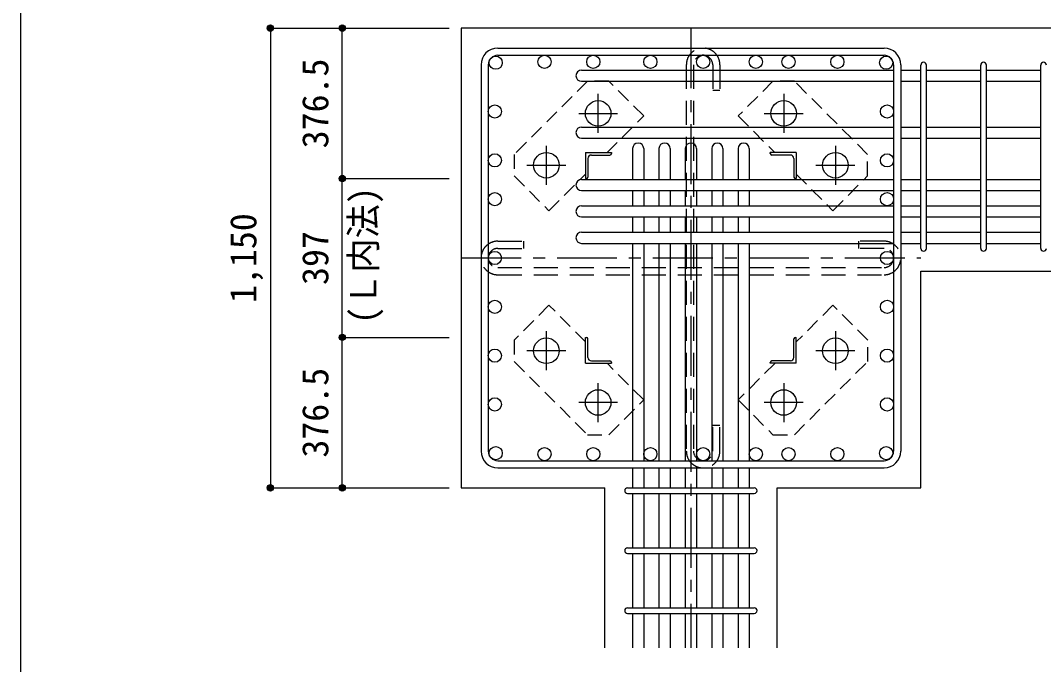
# Model space of a CAD drawing. Units: millimetres at full size, sheet at 1:30. Extents: x -5973 to 5954, y -4195 to 4201.
# Drawn here: x -5973 to -3414, y -2692 to -1081 of the extents above; entities that cross this region are included whole.
import ezdxf
from ezdxf.enums import TextEntityAlignment as Align

# ---------------------------------------------------------------- set-up
doc = ezdxf.new("R2010")
doc.units = ezdxf.units.MM
doc.header["$LTSCALE"] = 30
doc.header["$PDMODE"] = 32
doc.header["$PDSIZE"] = 15
for name, pattern in [('CHAIN1', [8, 5, -1, 1, -1]), ('DASHED1', [1.8, 1.2, -0.6]), ('DASHED2', [3, 2, -1])]:
    doc.linetypes.add(name, pattern=pattern)
for name, color, linetype in [('0-1_躯体線', 2, 'Continuous'), ('0-2_アンカー、アングル', 4, 'Continuous'), ('0-3_立上り筋', 3, 'Continuous'), ('0-4_フープ筋', 7, 'Continuous'), ('0-5_基礎梁筋', 7, 'Continuous'), ('0-6_スタラップ筋', 7, 'Continuous'), ('0-7_文字', 4, 'Continuous'), ('0-9_プレート', 4, 'DASHED1'), ('0-C_中子', 7, 'DASHED2'), ('0-D_寸法', 4, 'Continuous'), ('F-0_枠', 6, 'Continuous')]:
    doc.layers.add(name, color=color, linetype=linetype)
doc.styles.add('ＭＳ ゴシック', font='')
doc.styles.get('ＭＳ ゴシック').set_extended_font_data('MS Gothic')

msp = doc.modelspace()

# ---------------------------------------------------------------- linework, layer by layer
at = {"layer": '0-1_躯体線'}
for p, q in [((-4870.8, -1099.89), (-4870.8, -2249.89)), ((-3320.8, -1099.89), (-4870.8, -1099.89)), ((-3720.8, -1707.89), (-3320.8, -1707.89)), ((-3720.8, -2249.89), (-3720.8, -1707.89)), ((-4870.8, -2249.89), (-4511.3, -2249.89)), ((-4511.3, -2649.89), (-4511.3, -2249.89))]:
    msp.add_line(p, q, dxfattribs=at)
msp.add_lwpolyline([(-4080.3, -2649.89), (-4080.3, -2249.89), (-3720.8, -2249.89)], dxfattribs=at)
at = {"layer": '0-2_アンカー、アングル', "linetype": 'CHAIN1'}
for p, q in [((-4527.8, -1362.1), (-4527.8, -1264.6)), ((-4063.8, -1264.59), (-4063.8, -1362.09)), ((-4576.6, -1313.39), (-4479.1, -1313.39)), ((-4112.5, -1313.39), (-4015, -1313.39)), ((-4657.3, -1491.6), (-4657.3, -1394.1)), ((-3934.3, -1394.09), (-3934.3, -1491.59)), ((-4706.1, -1442.89), (-4608.6, -1442.89)), ((-3983, -1442.89), (-3885.5, -1442.89)), ((-4657.3, -1955.7), (-4657.3, -1858.2)), ((-3934.3, -1858.19), (-3934.3, -1955.69)), ((-4608.6, -1906.89), (-4706.1, -1906.89)), ((-3885.5, -1906.89), (-3983, -1906.89)), ((-4527.8, -2085.2), (-4527.8, -1987.7)), ((-4063.8, -1987.69), (-4063.8, -2085.19)), ((-4479.1, -2036.39), (-4576.6, -2036.39)), ((-4015, -2036.39), (-4112.5, -2036.39))]:
    msp.add_line(p, q, dxfattribs=at)
at = {"layer": '0-2_アンカー、アングル'}
for p, q in [((-4559.3, -1411.39), (-4494.3, -1411.39)), ((-4559.3, -1411.39), (-4559.3, -1476.39)), ((-4553.3, -1425.89), (-4553.3, -1472.39)), ((-4544.8, -1417.39), (-4498.3, -1417.39)), ((-4494.3, -1411.39), (-4494.3, -1413.39)), ((-4032.3, -1411.39), (-4097.3, -1411.39)), ((-4097.3, -1413.39), (-4097.3, -1411.39)), ((-4046.8, -1417.39), (-4093.3, -1417.39)), ((-4038.3, -1425.89), (-4038.3, -1472.39)), ((-4032.3, -1411.39), (-4032.3, -1476.39)), ((-4557.3, -1476.39), (-4559.3, -1476.39)), ((-4032.3, -1476.39), (-4034.3, -1476.39)), ((-4559.3, -1873.39), (-4557.3, -1873.39)), ((-4559.3, -1938.39), (-4559.3, -1873.39)), ((-4553.3, -1923.89), (-4553.3, -1877.39)), ((-4038.3, -1923.89), (-4038.3, -1877.39)), ((-4034.3, -1873.39), (-4032.3, -1873.39)), ((-4032.3, -1938.39), (-4032.3, -1873.39)), ((-4559.3, -1938.39), (-4494.3, -1938.39)), ((-4544.8, -1932.39), (-4498.3, -1932.39)), ((-4494.3, -1936.39), (-4494.3, -1938.39)), ((-4097.3, -1938.39), (-4097.3, -1936.39)), ((-4032.3, -1938.39), (-4097.3, -1938.39)), ((-4046.8, -1932.39), (-4093.3, -1932.39))]:
    msp.add_line(p, q, dxfattribs=at)
at = {"layer": '0-2_アンカー、アングル', "color": 3}
for centre in [(-4527.8, -1313.39), (-4063.8, -1313.39), (-4657.3, -1442.89), (-3934.3, -1442.89), (-4657.3, -1906.89), (-3934.3, -1906.89), (-4527.8, -2036.39), (-4063.8, -2036.39)]:
    msp.add_circle(centre, 32, dxfattribs=at)
at = {"layer": '0-2_アンカー、アングル'}
for centre, radius, start, end in [((-4544.8, -1425.89), 8.5, 90, 180), ((-4498.3, -1413.39), 4, 270, 0), ((-4093.3, -1413.39), 4, 180, 270), ((-4046.8, -1425.89), 8.5, 0, 90), ((-4557.3, -1472.39), 4, 270, 0), ((-4034.3, -1472.39), 4, 180, 270), ((-4557.3, -1877.39), 4, 0, 90), ((-4034.3, -1877.39), 4, 90, 180), ((-4544.8, -1923.89), 8.5, 180, 270), ((-4498.3, -1936.39), 4, 0, 90), ((-4093.3, -1936.39), 4, 90, 180), ((-4046.8, -1923.89), 8.5, 270, 0)]:
    msp.add_arc(centre, radius, start, end, dxfattribs=at)
at = {"layer": '0-3_立上り筋'}
for centre in [(-4784.1, -1186.59), (-4662.03, -1184.39), (-4539.95, -1184.39), (-4397.3, -1184.39), (-4265.3, -1184.39), (-4133.3, -1184.39), (-4051.65, -1184.39), (-3929.57, -1184.39), (-3807.5, -1186.59), (-4786.3, -1308.67), (-3805.3, -1308.67), (-4786.3, -1430.74), (-3805.3, -1430.74), (-4786.3, -1527.89), (-3805.3, -1527.89), (-4786.3, -1674.89), (-3805.3, -1674.89), (-4786.3, -1796.97), (-3805.3, -1796.97), (-4786.3, -1919.05), (-3805.3, -1919.05), (-4786.3, -2041.12), (-3805.3, -2041.12), (-4784.1, -2163.2), (-4662.03, -2165.39), (-4539.95, -2165.39), (-4397.3, -2165.39), (-4265.3, -2165.39), (-4133.3, -2165.39), (-4051.65, -2165.39), (-3929.57, -2165.39), (-3807.5, -2163.2)]:
    msp.add_circle(centre, 16.5, dxfattribs=at)
at = {"layer": '0-4_フープ筋'}
for p, q in [((-4778.8, -1149.89), (-3812.8, -1149.89)), ((-4778.8, -1167.89), (-3812.8, -1167.89)), ((-4820.8, -1191.89), (-4820.8, -2157.89)), ((-4802.8, -1191.89), (-4802.8, -2157.89)), ((-3788.8, -1191.89), (-3788.8, -2157.89)), ((-3770.8, -1191.89), (-3770.8, -2157.89)), ((-4778.8, -2181.89), (-3812.8, -2181.89)), ((-4778.8, -2199.89), (-3812.8, -2199.89))]:
    msp.add_line(p, q, dxfattribs=at)
for centre, radius, start, end in [((-4778.8, -1191.89), 42, 90, 180), ((-3812.8, -1191.89), 42, 0, 90), ((-4778.8, -1191.89), 24, 90, 180), ((-3812.8, -1191.89), 24, 0, 90), ((-4778.8, -2157.89), 42, 180, 270), ((-4778.8, -2157.89), 24, 180, 270), ((-3812.8, -2157.89), 42, 270, 0), ((-3812.8, -2157.89), 24, 270, 0)]:
    msp.add_arc(centre, radius, start, end, dxfattribs=at)
at = {"layer": '0-5_基礎梁筋'}
for p, q in [((-4569.3, -1205.09), (-3788.8, -1205.09)), ((-3770.8, -1205.09), (-3720.8, -1205.09)), ((-3706.8, -1205.09), (-3570.8, -1205.09)), ((-3556.8, -1205.09), (-3420.8, -1205.09)), ((-4569.3, -1233.09), (-3788.8, -1233.09)), ((-3770.8, -1233.09), (-3720.8, -1233.09)), ((-3706.8, -1233.09), (-3570.8, -1233.09)), ((-3556.8, -1233.09), (-3420.8, -1233.09)), ((-4569.3, -1347.39), (-3788.8, -1347.39)), ((-3770.8, -1347.39), (-3720.8, -1347.39)), ((-3706.8, -1347.39), (-3570.8, -1347.39)), ((-3556.8, -1347.39), (-3420.8, -1347.39)), ((-4569.3, -1375.39), (-3788.8, -1375.39)), ((-3770.8, -1375.39), (-3720.8, -1375.39)), ((-3706.8, -1375.39), (-3570.8, -1375.39)), ((-3556.8, -1375.39), (-3420.8, -1375.39)), ((-4441.8, -1401.39), (-4441.8, -1478.39)), ((-4413.8, -1401.39), (-4413.8, -1478.39)), ((-4375.8, -1401.39), (-4375.8, -1478.39)), ((-4347.8, -1401.39), (-4347.8, -1478.39)), ((-4309.8, -1401.39), (-4309.8, -1478.39)), ((-4281.8, -1401.39), (-4281.8, -1478.39)), ((-4243.8, -1401.39), (-4243.8, -1478.39)), ((-4215.8, -1401.39), (-4215.8, -1478.39)), ((-4177.8, -1401.39), (-4177.8, -1478.39)), ((-4149.8, -1401.39), (-4149.8, -1478.39)), ((-4569.3, -1478.39), (-3788.8, -1478.39)), ((-3770.8, -1478.39), (-3720.8, -1478.39)), ((-3706.8, -1478.39), (-3570.8, -1478.39)), ((-3556.8, -1478.39), (-3420.8, -1478.39)), ((-4569.3, -1506.39), (-3788.8, -1506.39)), ((-4441.8, -1506.39), (-4441.8, -1544.39)), ((-4413.8, -1506.39), (-4413.8, -1544.39)), ((-4375.8, -1506.39), (-4375.8, -1544.39)), ((-4347.8, -1506.39), (-4347.8, -1544.39)), ((-4309.8, -1506.39), (-4309.8, -1544.39)), ((-4281.8, -1506.39), (-4281.8, -1544.39)), ((-4243.8, -1506.39), (-4243.8, -1544.39)), ((-4215.8, -1506.39), (-4215.8, -1544.39)), ((-4177.8, -1506.39), (-4177.8, -1544.39)), ((-4149.8, -1506.39), (-4149.8, -1544.39)), ((-3770.8, -1506.39), (-3720.8, -1506.39)), ((-3706.8, -1506.39), (-3570.8, -1506.39)), ((-3556.8, -1506.39), (-3420.8, -1506.39)), ((-4569.3, -1544.39), (-3788.8, -1544.39)), ((-3770.8, -1544.39), (-3720.8, -1544.39)), ((-3706.8, -1544.39), (-3570.8, -1544.39)), ((-3556.8, -1544.39), (-3420.8, -1544.39)), ((-4569.3, -1572.39), (-3788.8, -1572.39)), ((-4441.8, -1572.39), (-4441.8, -1610.39)), ((-4413.8, -1572.39), (-4413.8, -1610.39)), ((-4375.8, -1572.39), (-4375.8, -1610.39)), ((-4347.8, -1572.39), (-4347.8, -1610.39)), ((-4309.8, -1572.39), (-4309.8, -1610.39)), ((-4281.8, -1572.39), (-4281.8, -1610.39)), ((-4243.8, -1572.39), (-4243.8, -1610.39)), ((-4215.8, -1572.39), (-4215.8, -1610.39)), ((-4177.8, -1572.39), (-4177.8, -1610.39)), ((-4149.8, -1572.39), (-4149.8, -1610.39)), ((-3770.8, -1572.39), (-3720.8, -1572.39)), ((-3706.8, -1572.39), (-3570.8, -1572.39)), ((-3556.8, -1572.39), (-3420.8, -1572.39)), ((-4569.3, -1610.39), (-3788.8, -1610.39)), ((-3770.8, -1610.39), (-3720.8, -1610.39)), ((-3706.8, -1610.39), (-3570.8, -1610.39)), ((-3556.8, -1610.39), (-3420.8, -1610.39)), ((-4569.3, -1638.39), (-3788.8, -1638.39)), ((-4441.8, -1638.39), (-4441.8, -2181.89)), ((-4413.8, -1638.39), (-4413.8, -2181.89)), ((-4375.8, -1638.39), (-4375.8, -2181.89)), ((-4347.8, -1638.39), (-4347.8, -2181.89)), ((-4309.8, -1638.39), (-4309.8, -2181.89)), ((-4281.8, -1638.39), (-4281.8, -2181.89)), ((-4243.8, -1638.39), (-4243.8, -2181.89)), ((-4215.8, -1638.39), (-4215.8, -2181.89)), ((-4177.8, -1638.39), (-4177.8, -2181.89)), ((-4149.8, -1638.39), (-4149.8, -2181.89)), ((-3770.8, -1638.39), (-3720.8, -1638.39)), ((-3706.8, -1638.39), (-3570.8, -1638.39)), ((-3556.8, -1638.39), (-3420.8, -1638.39)), ((-4441.8, -2199.89), (-4441.8, -2249.89)), ((-4413.8, -2199.89), (-4413.8, -2249.89)), ((-4375.8, -2199.89), (-4375.8, -2249.89)), ((-4347.8, -2199.89), (-4347.8, -2249.89)), ((-4309.8, -2199.89), (-4309.8, -2249.89)), ((-4281.8, -2199.89), (-4281.8, -2249.89)), ((-4243.8, -2199.89), (-4243.8, -2249.89)), ((-4215.8, -2199.89), (-4215.8, -2249.89)), ((-4177.8, -2199.89), (-4177.8, -2249.89)), ((-4149.8, -2199.89), (-4149.8, -2249.89)), ((-4441.8, -2263.89), (-4441.8, -2399.89)), ((-4413.8, -2263.89), (-4413.8, -2399.89)), ((-4375.8, -2263.89), (-4375.8, -2399.89)), ((-4347.8, -2263.89), (-4347.8, -2399.89)), ((-4309.8, -2263.89), (-4309.8, -2399.89)), ((-4281.8, -2263.89), (-4281.8, -2399.89)), ((-4243.8, -2263.89), (-4243.8, -2399.89)), ((-4215.8, -2263.89), (-4215.8, -2399.89)), ((-4177.8, -2263.89), (-4177.8, -2399.89)), ((-4149.8, -2263.89), (-4149.8, -2399.89)), ((-4441.8, -2413.89), (-4441.8, -2549.89)), ((-4413.8, -2413.89), (-4413.8, -2549.89)), ((-4375.8, -2413.89), (-4375.8, -2549.89)), ((-4347.8, -2413.89), (-4347.8, -2549.89)), ((-4309.8, -2413.89), (-4309.8, -2549.89)), ((-4281.8, -2413.89), (-4281.8, -2549.89)), ((-4243.8, -2413.89), (-4243.8, -2549.89)), ((-4215.8, -2413.89), (-4215.8, -2549.89)), ((-4177.8, -2413.89), (-4177.8, -2549.89)), ((-4149.8, -2413.89), (-4149.8, -2549.89)), ((-4441.8, -2563.89), (-4441.8, -2649.89)), ((-4413.8, -2563.89), (-4413.8, -2649.89)), ((-4375.8, -2563.89), (-4375.8, -2649.89)), ((-4347.8, -2563.89), (-4347.8, -2649.89)), ((-4309.8, -2563.89), (-4309.8, -2649.89)), ((-4281.8, -2563.89), (-4281.8, -2649.89)), ((-4243.8, -2563.89), (-4243.8, -2649.89)), ((-4215.8, -2563.89), (-4215.8, -2649.89)), ((-4177.8, -2563.89), (-4177.8, -2649.89)), ((-4149.8, -2563.89), (-4149.8, -2649.89))]:
    msp.add_line(p, q, dxfattribs=at)
for centre, start, end in [((-4569.3, -1219.09), 90, 270), ((-4569.3, -1361.39), 90, 270), ((-4427.8, -1401.39), 0, 180), ((-4361.8, -1401.39), 0, 180), ((-4295.8, -1401.39), 0, 180), ((-4229.8, -1401.39), 0, 180), ((-4163.8, -1401.39), 0, 180), ((-4569.3, -1492.39), 90, 270), ((-4569.3, -1558.39), 90, 270), ((-4569.3, -1624.39), 90, 270)]:
    msp.add_arc(centre, 14, start, end, dxfattribs=at)
at = {"layer": '0-6_スタラップ筋'}
for p, q in [((-3720.8, -1650.89), (-3720.8, -1192.59)), ((-3706.8, -1650.89), (-3706.8, -1192.59)), ((-3570.8, -1650.89), (-3570.8, -1192.59)), ((-3556.8, -1650.89), (-3556.8, -1192.59)), ((-3420.8, -1650.89), (-3420.8, -1192.59)), ((-4454.3, -2249.89), (-4137.3, -2249.89)), ((-4454.3, -2263.89), (-4137.3, -2263.89)), ((-4454.3, -2399.89), (-4137.3, -2399.89)), ((-4454.3, -2413.89), (-4137.3, -2413.89)), ((-4454.3, -2549.89), (-4137.3, -2549.89)), ((-4454.3, -2563.89), (-4137.3, -2563.89))]:
    msp.add_line(p, q, dxfattribs=at)
for centre, start, end in [((-3713.8, -1192.59), 0, 180), ((-3713.8, -1192.59), 0, 180), ((-3713.8, -1192.59), 0, 180), ((-3713.8, -1192.59), 0, 180), ((-3563.8, -1192.59), 0, 180), ((-3413.8, -1192.59), 0, 180), ((-3713.8, -1650.89), 180, 0), ((-3713.8, -1650.89), 180, 0), ((-3713.8, -1650.89), 180, 0), ((-3713.8, -1650.89), 180, 0), ((-3563.8, -1650.89), 180, 0), ((-3413.8, -1650.89), 180, 0), ((-4454.3, -2256.89), 90, 270), ((-4454.3, -2256.89), 90, 270), ((-4454.3, -2256.89), 90, 270), ((-4454.3, -2256.89), 90, 270), ((-4137.3, -2256.89), 270, 90), ((-4137.3, -2256.89), 270, 90), ((-4137.3, -2256.89), 270, 90), ((-4137.3, -2256.89), 270, 90), ((-4454.3, -2406.89), 90, 270), ((-4137.3, -2406.89), 270, 90), ((-4454.3, -2556.89), 90, 270), ((-4137.3, -2556.89), 270, 90)]:
    msp.add_arc(centre, 7, start, end, dxfattribs=at)
at = {"layer": '0-9_プレート'}
for points in [[(-4554.7, -1232.9), (-4737.9, -1415.99), (-4737.9, -1469.7), (-4650.9, -1556.69), (-4559.3, -1465.09)], [(-4505.6, -1411.39), (-4414, -1319.8), (-4501, -1232.9), (-4554.7, -1232.9)], [(-3853.8, -1416), (-4036.9, -1232.8), (-4090.6, -1232.8), (-4177.6, -1319.8), (-4086, -1411.4)], [(-4032.3, -1465.1), (-3940.7, -1556.7), (-3853.8, -1469.7), (-3853.8, -1416)], [(-4559.3, -1884.69), (-4650.9, -1793.09), (-4737.8, -1880.09), (-4737.8, -1933.79)], [(-4036.9, -2116.89), (-3853.7, -1933.8), (-3853.7, -1880.09), (-3940.7, -1793.1), (-4032.3, -1884.7)], [(-4737.8, -1933.79), (-4554.7, -2116.99), (-4501, -2116.99), (-4414, -2029.99), (-4505.6, -1938.39)], [(-4086, -1938.4), (-4177.6, -2029.99), (-4090.6, -2116.89), (-4036.9, -2116.89)]]:
    msp.add_lwpolyline(points, dxfattribs=at)
at = {"layer": '0-C_中子'}
for p, q in [((-4307.3, -1191.89), (-4307.3, -2157.89)), ((-4289.3, -1191.89), (-4289.3, -2157.89)), ((-4241.3, -1191.89), (-4241.3, -1255.89)), ((-3876.8, -1632.89), (-3876.8, -1650.89)), ((-3812.8, -1632.89), (-3876.8, -1632.89)), ((-4778.8, -1650.89), (-4714.8, -1650.89)), ((-3812.8, -1650.89), (-3876.8, -1650.89)), ((-4778.8, -1698.89), (-3812.8, -1698.89)), ((-4778.8, -1716.89), (-3812.8, -1716.89)), ((-4223.3, -2093.89), (-4241.3, -2093.89)), ((-4241.3, -2157.89), (-4241.3, -2093.89)), ((-4223.3, -2157.89), (-4223.3, -2093.89))]:
    msp.add_line(p, q, dxfattribs=at)
for points in [[(-4223.3, -1191.89), (-4223.3, -1255.89), (-4241.3, -1255.89)], [(-4778.8, -1632.89), (-4714.8, -1632.89), (-4714.8, -1650.89)]]:
    msp.add_lwpolyline(points, dxfattribs=at)
for centre, radius, start, end in [((-4265.3, -1191.89), 42, 0, 180), ((-4265.3, -1191.89), 24, 0, 180), ((-4778.8, -1674.89), 42, 90, 270), ((-3812.8, -1674.89), 42, 270, 90), ((-4778.8, -1674.89), 24, 90, 270), ((-3812.8, -1674.89), 24, 270, 90), ((-4265.3, -2157.89), 42, 180, 0), ((-4265.3, -2157.89), 24, 180, 0)]:
    msp.add_arc(centre, radius, start, end, dxfattribs=at)
at = {"layer": '0-D_寸法'}
for p, q in [((-5347.84, -1099.89), (-5167.84, -1099.89)), ((-5347.84, -1099.89), (-5167.84, -1099.89)), ((-5347.84, -1099.89), (-5347.84, -2249.89)), ((-5347.84, -1099.89), (-5347.84, -2249.89)), ((-5167.84, -1476.39), (-5167.84, -1099.89)), ((-5167.84, -1099.89), (-4900.8, -1099.89)), ((-5167.84, -1873.39), (-5167.84, -1476.39)), ((-5167.84, -1476.39), (-4900.8, -1476.39)), ((-5167.84, -2249.89), (-5167.84, -1873.39)), ((-5167.84, -1873.39), (-4900.8, -1873.39)), ((-5347.84, -2249.89), (-5167.84, -2249.89)), ((-5167.84, -2249.89), (-4900.8, -2249.89)), ((-5167.84, -2249.89), (-4900.8, -2249.89))]:
    msp.add_line(p, q, dxfattribs=at)
at = {"layer": '0-D_寸法', "linetype": 'CHAIN1'}
for p, q in [((-4295.8, -1099.89), (-4295.8, -2649.89)), ((-4870.8, -1674.89), (-3720.8, -1674.89))]:
    msp.add_line(p, q, dxfattribs=at)
at = {"layer": '0-D_寸法'}
for centre, radius in [((-5347.84, -1099.89), 8), ((-5347.84, -1099.89), 7.2), ((-5347.84, -1099.89), 6.4), ((-5347.84, -1099.89), 5.6), ((-5347.84, -1099.89), 4.8), ((-5347.84, -1099.89), 4), ((-5347.84, -1099.89), 3.2), ((-5347.84, -1099.89), 2.4), ((-5347.84, -1099.89), 1.6), ((-5347.84, -1099.89), 0.8), ((-5167.84, -1099.89), 8), ((-5167.84, -1099.89), 7.2), ((-5167.84, -1099.89), 6.4), ((-5167.84, -1099.89), 5.6), ((-5167.84, -1099.89), 4.8), ((-5167.84, -1099.89), 4), ((-5167.84, -1099.89), 3.2), ((-5167.84, -1099.89), 2.4), ((-5167.84, -1099.89), 1.6), ((-5167.84, -1099.89), 0.8), ((-5167.84, -1476.39), 8), ((-5167.84, -1476.39), 7.2), ((-5167.84, -1476.39), 6.4), ((-5167.84, -1476.39), 5.6), ((-5167.84, -1476.39), 4.8), ((-5167.84, -1476.39), 4), ((-5167.84, -1476.39), 3.2), ((-5167.84, -1476.39), 2.4), ((-5167.84, -1476.39), 1.6), ((-5167.84, -1476.39), 0.8), ((-5167.84, -1873.39), 8), ((-5167.84, -1873.39), 7.2), ((-5167.84, -1873.39), 6.4), ((-5167.84, -1873.39), 5.6), ((-5167.84, -1873.39), 4.8), ((-5167.84, -1873.39), 4), ((-5167.84, -1873.39), 3.2), ((-5167.84, -1873.39), 2.4), ((-5167.84, -1873.39), 1.6), ((-5167.84, -1873.39), 0.8), ((-5347.84, -2249.89), 8), ((-5347.84, -2249.89), 7.2), ((-5347.84, -2249.89), 6.4), ((-5347.84, -2249.89), 5.6), ((-5347.84, -2249.89), 4.8), ((-5347.84, -2249.89), 4), ((-5347.84, -2249.89), 3.2), ((-5347.84, -2249.89), 2.4), ((-5347.84, -2249.89), 1.6), ((-5347.84, -2249.89), 0.8), ((-5167.84, -2249.89), 8), ((-5167.84, -2249.89), 7.2), ((-5167.84, -2249.89), 6.4), ((-5167.84, -2249.89), 5.6), ((-5167.84, -2249.89), 4.8), ((-5167.84, -2249.89), 4), ((-5167.84, -2249.89), 3.2), ((-5167.84, -2249.89), 2.4), ((-5167.84, -2249.89), 1.6), ((-5167.84, -2249.89), 0.8)]:
    msp.add_circle(centre, radius, dxfattribs=at)
at = {"layer": '0-D_寸法', "color": 7}
for p in [(-5347.84, -1099.89), (-5167.84, -1099.89), (-5167.84, -1476.39), (-5167.84, -1873.39), (-5347.84, -2249.89), (-5167.84, -2249.89)]:
    msp.add_point(p, dxfattribs=at)
at = {"layer": 'F-0_枠'}
msp.add_line((-5972.88, 4201.15), (-5972.88, -4195.24), dxfattribs=at)

# ---------------------------------------------------------------- texts
at = {"layer": '0-7_文字', "style": 'ＭＳ ゴシック', "width": 0.95}
msp.add_text('(Ｌ内法)', height=65.98, rotation=90, dxfattribs=at).set_placement((-5062.78, -1839.49), align=Align.BOTTOM_LEFT)
at = {"layer": '0-D_寸法', "style": 'ＭＳ ゴシック'}
for s, p in [('376.5', (-5182.84, -1400.64)), ('1,150', (-5362.84, -1787.39)), ('397', (-5182.84, -1742.39)), ('376.5', (-5182.84, -2174.14))]:
    msp.add_text(s, height=65.98, rotation=90, dxfattribs=at).set_placement(p, align=Align.BOTTOM_LEFT)

doc.saveas('drawing.dxf')
